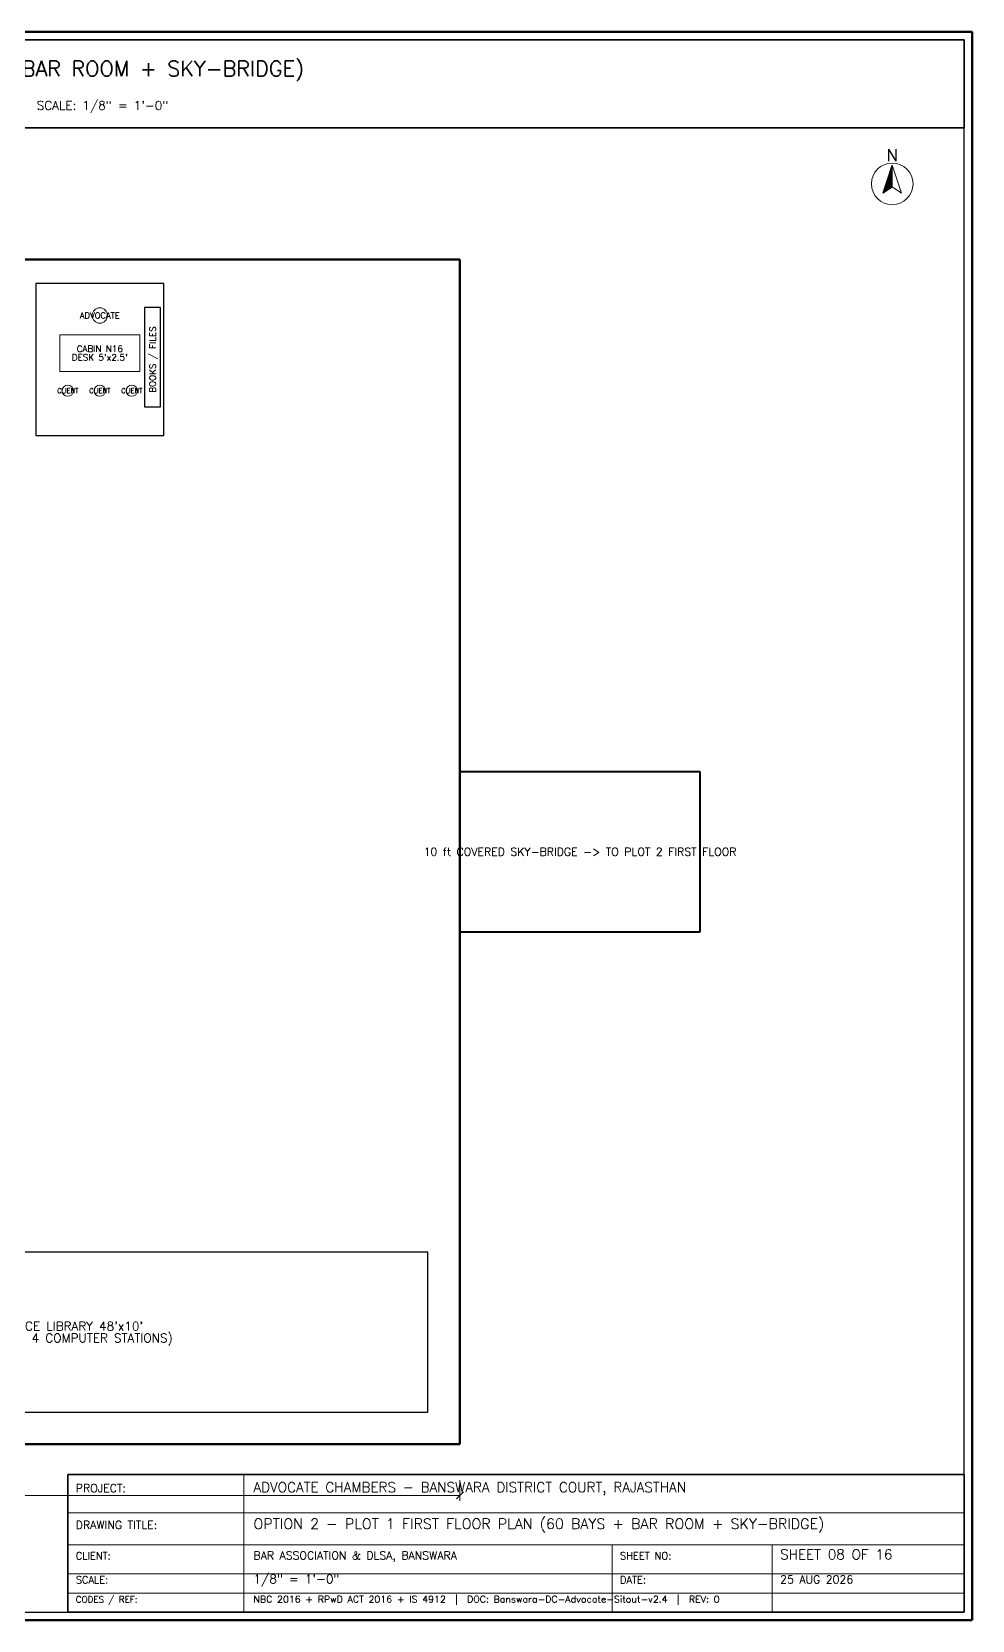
# Model space of a CAD drawing. Header units: inches. Extents: x 0 to 1800, y 0 to 1191.
# Drawn here: x 1095 to 1800, y 0 to 1191 of the extents above; entities that cross this region are included whole.
import ezdxf
from ezdxf.enums import TextEntityAlignment as Align

# ---------------------------------------------------------------- set-up
doc = ezdxf.new("R2010")
doc.units = ezdxf.units.IN
doc.header["$MEASUREMENT"] = 0
for name, color, linetype in [('A-DIM', 4, 'Continuous'), ('A-DOOR', 2, 'Continuous'), ('A-FURN', 1, 'Continuous'), ('A-ROOF', 5, 'Continuous'), ('A-TEXT', 7, 'Continuous'), ('A-TEXT-TTL', 7, 'Continuous'), ('A-TTLB', 7, 'Continuous'), ('A-WALL', 7, 'Continuous')]:
    doc.layers.add(name, color=color, linetype=linetype)
doc.styles.add('SIMPLEX', font='simplex.shx')

msp = doc.modelspace()

# ---------------------------------------------------------------- hatches: boundary and pattern name
at = {"layer": 'A-TTLB'}
h = msp.add_hatch(dxfattribs=at)
h.set_pattern_fill('SOLID')
h.paths.add_polyline_path([(1740, 1090.7), (1732.98, 1069.64), (1740, 1074.32)])

# ---------------------------------------------------------------- linework, layer by layer
at = {"layer": 'A-DIM', "lineweight": 30}
msp.add_line((1413.3, 90.9), (1418.7, 96.3), dxfattribs=at)
at = {"layer": 'A-DIM', "lineweight": 13}
msp.add_line((1416, 105), (1416, 89.4), dxfattribs=at)
at = {"layer": 'A-DIM', "lineweight": 18}
msp.add_line((336, 93.6), (1416, 93.6), dxfattribs=at)
at = {"layer": 'A-DOOR', "lineweight": 30}
msp.add_line((1098, 888), (1134, 888), dxfattribs=at)
at = {"layer": 'A-FURN'}
for p, q in [((1191.6, 984), (1179.6, 984)), ((1179.6, 984), (1179.6, 909.6)), ((1191.6, 909.6), (1191.6, 984)), ((1179.6, 909.6), (1191.6, 909.6)), ((1392, 276), (816, 276)), ((1392, 156), (1392, 276)), ((816, 156), (1392, 156))]:
    msp.add_line(p, q, dxfattribs=at)
at = {"layer": 'A-FURN', "lineweight": 20}
for p, q in [((1176, 963.6), (1116, 963.6)), ((1116, 963.6), (1116, 936)), ((1176, 936), (1176, 963.6)), ((1116, 936), (1176, 936))]:
    msp.add_line(p, q, dxfattribs=at)
msp.add_circle((1146, 978), 5.76, dxfattribs=at)
at = {"layer": 'A-FURN', "lineweight": 15}
for centre in [(1122, 921.6), (1146, 921.6), (1170, 921.6)]:
    msp.add_circle(centre, 4.2, dxfattribs=at)
at = {"layer": 'A-ROOF', "lineweight": 40}
for p, q in [((1596, 636), (1416, 636)), ((1416, 636), (1416, 516)), ((1596, 516), (1596, 636)), ((1416, 516), (1596, 516))]:
    msp.add_line(p, q, dxfattribs=at)
at = {"layer": 'A-TTLB', "lineweight": 50}
for p, q in [((1800, 1190.66), (0, 1190.66)), ((1800, 0), (1800, 1190.66)), ((0, 0), (1800, 0))]:
    msp.add_line(p, q, dxfattribs=at)
at = {"layer": 'A-TTLB', "lineweight": 25}
for p, q in [((1794, 1184.66), (6, 1184.66)), ((1794, 6), (1794, 1184.66)), ((6, 6), (1794, 6))]:
    msp.add_line(p, q, dxfattribs=at)
at = {"layer": 'A-TTLB', "lineweight": 35}
for p, q in [((1794, 1184.66), (6, 1184.66)), ((1794, 1118.66), (1794, 1184.66)), ((6, 1118.66), (1794, 1118.66)), ((1794, 109.2), (1122, 109.2)), ((1122, 109.2), (1122, 6)), ((1794, 6), (1794, 109.2)), ((1122, 6), (1794, 6))]:
    msp.add_line(p, q, dxfattribs=at)
at = {"layer": 'A-TTLB', "lineweight": 20}
for p, q in [((1740, 1090.7), (1747.02, 1069.64)), ((1747.02, 1069.64), (1740, 1074.32)), ((1254, 6), (1254, 109.2)), ((1122, 80.4), (1794, 80.4)), ((1122, 56.4), (1794, 56.4)), ((1530, 6), (1530, 56.4)), ((1650, 6), (1650, 56.4)), ((1122, 34.8), (1794, 34.8)), ((1122, 20.4), (1794, 20.4))]:
    msp.add_line(p, q, dxfattribs=at)
msp.add_circle((1740, 1076.66), 15.6, dxfattribs=at)
at = {"layer": 'A-WALL', "lineweight": 50}
for p, q in [((1416, 1020), (336, 1020)), ((1416, 132), (1416, 1020)), ((336, 132), (1416, 132))]:
    msp.add_line(p, q, dxfattribs=at)
at = {"layer": 'A-WALL', "lineweight": 30}
for p, q in [((1194, 1002), (1098, 1002)), ((1098, 1002), (1098, 888)), ((1194, 888), (1194, 1002)), ((1098, 888), (1194, 888))]:
    msp.add_line(p, q, dxfattribs=at)

# ---------------------------------------------------------------- texts
at = {"layer": 'A-FURN', "style": 'SIMPLEX'}
for s, height, p in [('ADVOCATE', 4.56, (1146, 978)), ('CABIN N16', 4.8, (1146, 953.04)), ("DESK 5'x2.5'", 4.8, (1146, 946.56)), ('CLIENT', 3.6, (1122, 921.6)), ('CLIENT', 3.6, (1146, 921.6)), ('CLIENT', 3.6, (1170, 921.6))]:
    msp.add_text(s, height=height, dxfattribs=at).set_placement(p, align=Align.MIDDLE_CENTER)
msp.add_text('BOOKS / FILES', height=4.8, rotation=90, dxfattribs=at).set_placement((1185.6, 945), align=Align.MIDDLE_CENTER)
at = {"layer": 'A-ROOF', "style": 'SIMPLEX'}
msp.add_text('10 ft COVERED SKY-BRIDGE -> TO PLOT 2 FIRST FLOOR', height=6, dxfattribs=at).set_placement((1506, 576), align=Align.MIDDLE_CENTER)
at = {"layer": 'A-TEXT', "style": 'SIMPLEX'}
for s, height, p in [('BAR ASSOCIATION & DLSA, BANSWARA', 6, (1261.2, 45.6)), ('1/8" = 1\'-0"', 6.6, (1261.2, 27.6)), ('25 AUG 2026', 6, (1656, 27.6)), ('NBC 2016 + RPwD ACT 2016 + IS 4912  |  DOC: Banswara-DC-Advocate-Sitout-v2.4  |  REV: 0', 5.16, (1261.2, 13.2))]:
    msp.add_text(s, height=height, dxfattribs=at).set_placement(p)
at = {"layer": 'A-TEXT-TTL', "style": 'SIMPLEX'}
for s, height, p in [('SHEET 08 OF 16  -  OPTION 2 - PLOT 1 FIRST FLOOR PLAN (60 BAYS + BAR ROOM + SKY-BRIDGE)', 11.4, (900, 1163.06)), ('ADVOCATE CHAMBERS - BANSWARA DISTRICT COURT, RAJASTHAN  |  BAR ASSOCIATION & DLSA, BANSWARA  |  SCALE: 1/8" = 1\'-0"', 6.6, (900, 1135.46)), ('N', 9, (1740, 1098.26)), ('(1,000+ BOOKS + 4 COMPUTER STATIONS)', 6.6, (1104, 211.55)), ("LAW REFERENCE LIBRARY 48'x10'", 6.6, (1104, 220.46))]:
    msp.add_text(s, height=height, dxfattribs=at).set_placement(p, align=Align.MIDDLE_CENTER)
for s, height, p in [('PROJECT:', 6, (1128, 96)), ('ADVOCATE CHAMBERS - BANSWARA DISTRICT COURT, RAJASTHAN', 7.44, (1261.2, 96)), ('DRAWING TITLE:', 6, (1128, 68.4)), ('OPTION 2 - PLOT 1 FIRST FLOOR PLAN (60 BAYS + BAR ROOM + SKY-BRIDGE)', 7.8, (1261.2, 68.4)), ('CLIENT:', 5.4, (1128, 45.6)), ('SHEET NO:', 5.4, (1536, 45.6)), ('SHEET 08 OF 16', 7.44, (1656, 45.6)), ('SCALE:', 5.4, (1128, 27.6)), ('DATE:', 5.4, (1536, 27.6)), ('CODES / REF:', 4.8, (1128, 13.2))]:
    msp.add_text(s, height=height, dxfattribs=at).set_placement(p)

doc.saveas('drawing.dxf')
